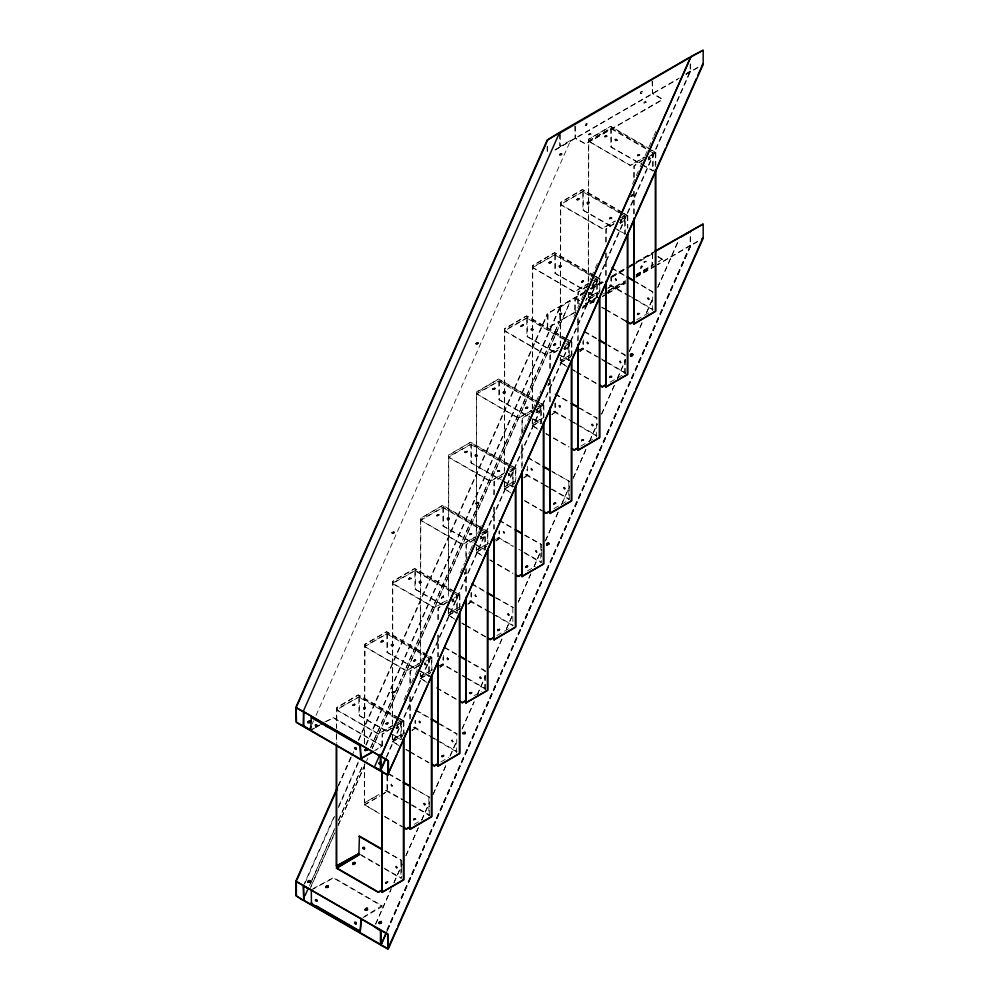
<?xml version="1.0" encoding="UTF-8"?>
<svg xmlns="http://www.w3.org/2000/svg" width="999" height="999" viewBox="0 0 999 999"><rect width="100%" height="100%" fill="white"/><g stroke="black" fill="none" stroke-linecap="round" stroke-linejoin="round"><path stroke-width="0.75" stroke-dasharray="5 3.75" d="M574.924 126.186L575.149 138.287L585.851 143.906L661.413 100.449L662.025 98.901L652.597 93.344L652.297 81.181M569.255 499.488L569.255 481.243L551.685 471.091M624.787 373.376L624.787 355.157L608.578 345.791M560.227 307.255L570.666 300.674L372.227 748.526M429.295 815.409L429.308 797.077L411.738 786.937M484.84 689.248L484.852 671.003L468.631 661.638M575.212 126.099L575.287 138.062L584.615 143.494L586.163 143.444L661.413 100.062L662.162 99.226L652.409 93.506L652.16 81.156M391.745 532.629L393.793 531.568L394.056 533.216L391.758 533.553L393.094 532.017L394.305 532.792M391.783 532.804L394.305 531.98M352.672 704.645C359.19 702.372 348.539 707.991 355.232 703.995M352.672 705.444L354.021 704.457L355.232 704.807M352.684 705.194L354.021 704.033M380.669 642.394C384.765 635.339 382.505 647.29 380.906 641.42M380.669 641.595L383.216 640.834M383.179 641.77C382.292 639.872 379.058 643.581 382.592 641.907M411.213 578.471C412.35 578.896 405.781 580.407 410.002 577.31C413.349 577.559 407.992 578.658 408.828 579.045M408.641 579.108L411.138 578.234L408.828 578.995M475.549 343.481C481.93 340.272 474.987 346.628 475.561 344.405M477.485 343.968L478.109 342.844M478.071 343.781L477.147 343.244L475.799 344.218M436.638 515.134C443.156 512.874 432.505 518.493 439.198 514.497M436.638 515.934L437.987 514.947L439.198 515.297M437.15 515.971L436.675 515.372L437.987 514.522M439.023 514.56L437.15 515.934M391.745 692.182C398.251 688.985 391.158 695.379 391.758 693.106M385.527 723.688C393.331 719.505 381.68 729.258 386.75 722.926M392.37 691.857L391.82 692.419L394.305 691.545M386.75 722.976L387.837 723.601L387.962 722.901M464.622 451.973C471.004 448.751 464.06 455.107 464.635 452.897M465.247 451.648L464.697 452.197L467.195 451.323M467.145 452.272C466.258 450.362 463.049 454.108 466.558 452.41M413.511 660.464L414.61 661.101M413.399 660.501C419.817 657.804 409.465 663.873 415.959 659.727M413.386 661.176L414.747 660.189L415.959 660.539M492.607 388.798C499.088 385.651 491.783 392.07 492.607 389.598M559.353 154.77C560.002 155.157 563.661 153.159 560.714 153.359C556.705 154.845 562.2 157.193 561.925 153.696M559.353 155.145L560.714 154.158L561.925 154.508M495.167 388.461L495.179 388.961M560.451 153.858L561.925 154.121L560.564 155.12M399.825 718.481L403.883 721.103L396.79 725.361M441.383 598.001C441.895 595.079 445.991 597.502 442.107 598.051C440.646 597.564 441.895 597.477 442.844 597.477C446.278 591.258 436.938 603.071 443.943 596.565M520.604 326.436C528.558 319.63 517.02 332.417 521.953 325.025M523.164 324.987L523.164 325.799M364.348 743.606L364.735 644.28L386.763 631.643L431.855 657.654L426.111 661.438M475.549 503.471C481.356 498.838 475.836 506.868 475.549 503.846M469.368 534.04C475.886 531.73 465.359 537.287 471.94 533.391M477.147 502.435L478.109 503.209M478.071 502.534L475.624 503.271L477.147 502.385M469.368 534.84C469.592 532.954 472.927 534.665 471.69 533.416M470.329 534.815L469.405 534.278L470.716 533.429M548.588 262.462C554.944 259.29 548.001 265.722 548.588 263.261M551.161 261.825L548.601 262.587L550.187 261.8M464.697 573.688L465.322 572.989L464.597 572.564M459.378 608.791L459.378 594.742L453.846 598.114M465.322 572.989L464.697 574.487M464.597 572.939L465.322 573.788M448.788 601.336L459.802 594.88L455.806 592.145M588.623 134.116C595.129 131.768 584.615 137.338 591.183 133.466M588.623 134.865L589.972 133.878L591.183 134.228M497.365 470.991C503.796 468.331 493.294 474.438 499.925 470.229M497.365 471.665L497.614 470.816M387.962 881.605C383.329 888.286 386.65 876.697 387.924 882.554M385.402 883.054L386.75 882.067L387.962 882.417M385.402 882.254L386.863 882.904M576.585 199.3C583.054 196.141 575.761 202.572 576.585 200.1M579.145 198.651L579.145 199.463M312.962 888.735L333.491 877.609L381.993 905.606L364.048 916.695M382.068 905.893L381.318 907.104L361.388 918.605M485.114 529.732L487.849 531.605L482.092 535.089M525.349 407.704C531.48 404.42 525.049 411.039 525.349 408.504M526.448 407.205C531.406 407.854 520.854 409.553 527.909 407.055M413.386 819.08C419.917 816.807 409.265 822.452 415.959 818.443M413.399 820.004L414.023 818.755M604.57 136.126C611.088 133.866 600.436 139.473 607.13 135.489M604.57 136.925L605.918 135.939L607.13 136.289M607.092 136.001C603.871 139.098 604.607 134.091 607.13 135.914M511.788 465.796L515.846 468.431L510.077 471.928M559.353 313.898C564.223 310.339 559.79 317.457 559.353 314.323M559.353 314.71L561.288 314.335L561.738 313.324M561.925 313.261L559.39 314.086L561.85 313.449M553.334 345.329C556.98 338.711 555.968 349.862 553.334 344.53M553.846 345.367C552.672 343.781 556.83 345.067 555.906 343.893M441.633 755.918C444.755 753.371 443.868 758.416 441.396 756.842C440.534 755.194 444.73 753.671 443.906 756.218M443.906 755.406L441.633 755.868M548.876 384.69L549.063 383.616L548.164 383.441M543.344 417.732L543.344 405.244L536.475 409.378M549.088 384.777L549.125 383.841M536.738 409.528L543.768 405.369L541.096 403.396M581.343 281.481C587.737 278.783 577.434 284.84 583.891 280.719M581.343 282.292L582.679 281.181L583.891 281.531M471.753 692.207C467.182 692.107 471.328 695.391 471.865 691.87C467.132 691.096 470.854 696.84 471.94 692.107M469.368 693.543L470.716 692.557L471.94 692.906M571.341 356.119L571.341 342.07L567.32 339.722M567.757 339.46L571.828 342.095L564.735 346.353M609.315 218.993C609.49 215.085 614.585 218.569 610.039 219.418C607.305 217.994 611.563 220.042 611.875 217.557M588.661 293.481C589.597 295.592 592.907 291.196 589.248 292.919M643.856 102.223C650.287 99.813 639.884 105.494 646.428 101.573M643.868 103.097L644.954 102.06L646.428 102.335M499.912 629.233C495.267 635.102 498.588 624.25 499.887 629.87M591.183 293.743C586.663 296.116 590.534 293.182 591.183 292.982M497.365 630.381L497.365 629.57M499.8 629.083L497.402 629.87L499.925 628.933M595.754 276.298L599.812 278.921L592.719 283.192M637.3 155.02C643.831 152.71 633.254 158.341 639.872 154.383M637.3 155.832L638.661 154.845L639.872 155.182M637.812 155.869L637.337 155.27L638.661 154.42M639.835 154.945L638.661 154.458M525.349 567.207C526.997 564.585 529.482 567.519 525.861 567.619C523.439 566.695 528.558 563.661 527.909 566.57M527.285 566.895C529.707 565.259 524.113 566.808 525.599 567.182M631.967 194.305L632.904 194.842L631.83 195.617M632.941 194.705L632.679 195.929L630.619 196.491M623.301 213.386L627.297 215.834L620.441 219.867M620.704 220.017L627.797 215.759L623.738 213.124M553.334 503.234C554.857 503.533 557.717 502.697 553.758 504.445C551.56 503.096 556.843 500.636 555.869 503.533M553.334 504.045L554.695 503.059L555.906 503.396M553.334 503.658C556.168 500.387 556.081 505.394 553.334 503.621M655.307 166.621L655.269 152.51L610.389 126.598L588.748 139.361L588.523 282.093M651.723 149.962L655.794 152.585L648.701 156.855M581.843 440.909L581.955 439.747M581.331 440.072C587.862 437.799 577.172 443.394 583.891 439.435M581.331 440.871L582.679 439.885L583.891 440.234M611.838 377.197C612.724 374.525 608.079 376.348 609.49 378.022C613.611 376.835 610.851 376.985 609.565 376.86M643.856 261.726C650.361 259.39 639.872 264.985 646.428 261.089M643.868 262.612L644.954 261.576L646.428 261.85M639.872 313.099C639.535 314.735 636.001 313.374 637.724 314.935C642.432 314.71 637.849 310.277 637.3 314.535M639.872 313.898L638.398 313.249M658.016 256.468L662.162 259.116L658.741 261.875M662.162 259.116L658.741 261.501M584.777 291.72L547.215 313.898L547.302 328.109L559.652 321.353L370.741 747.702M485.227 689.235L485.289 670.741L467.719 660.601M625.174 373.401L625.237 354.907L607.667 344.755M560.914 305.931L559.727 307.33L559.877 320.854L575.661 312.1M584.777 292.095L548.176 313.299L547.652 327.797M386.163 757.192L690.147 71.116L690.197 63.599M386.788 930.069L690.147 245.417L690.197 233.479M386.65 757.18L690.609 71.204L690.684 62.05M387.287 930.057L690.609 245.504L690.684 231.93M312.2 724.025L313.461 720.803M315.984 715.471L570.666 140.31L560.264 146.291L560.227 134.428M338.099 785.851L351.998 754.482M358.316 740.222L547.215 313.898M338.574 785.901L351.211 757.379M351.835 755.956L353.733 751.685M358.791 740.271L547.689 313.948M303.221 886.101L334.827 814.797M338.611 806.243L358.204 762.025M365.784 744.904L559.79 307.055M304.957 883.303L334.665 816.27M338.449 807.716L358.678 762.075M366.258 744.967L560.264 307.118M309.453 885.626L311.351 881.355M311.988 879.932L334.727 828.596M338.524 820.042L363.161 764.435M370.741 747.314L559.652 320.979L547.802 327.859M310.726 883.153L334.727 828.97M338.524 820.416L363.161 764.809M310.926 886.488L334.952 832.292M338.112 825.162L365.909 762.399M366.546 760.976L367.807 758.129M372.227 748.139L570.666 300.299M309.665 889.722L334.952 832.666M338.112 825.536L364.647 765.634M404.058 699.775L411.001 684.103M411.625 682.679L419.83 664.16M420.467 662.737L424.887 652.759M460.227 572.989L464.647 563.024M465.272 561.588L469.692 551.623M470.329 550.199L473.489 543.069M474.113 541.645L478.533 531.68M479.158 530.257L482.317 523.126M518.931 440.509L523.351 430.544M523.976 429.108L527.135 421.99M527.759 420.567L532.18 410.601M532.817 409.165L541.021 390.646M573.838 316.583L576.997 309.453M577.622 308.029L580.781 300.911M581.418 299.488L585.839 289.51M586.463 288.087L590.884 278.122M591.508 276.686L594.667 269.568M595.304 268.144L598.451 261.026M632.542 184.103L635.701 176.973M636.326 175.549L639.485 168.431M640.109 167.008L644.53 157.03L630.257 165.235L588.361 141.034L630.257 165.609L644.58 157.343M645.167 155.607L648.326 148.489M648.95 147.065L653.371 137.088M653.995 135.664L657.155 128.546M375.649 923.863L390.796 889.672M393.956 882.542L402.16 864.035M405.944 855.481L417.944 828.421M421.728 819.867L429.295 802.771M433.091 794.23L446.341 764.31M450.124 755.768L457.067 740.097M462.125 728.696L474.113 701.635M477.272 694.517L485.477 675.998M489.26 667.444L502.522 637.537M506.306 628.983L513.249 613.311M518.294 601.922L530.294 574.85M534.078 566.308L541.645 549.213M545.442 540.659L558.691 510.751M561.213 505.057L569.418 486.538M573.214 477.984L586.463 448.076M589.622 440.946L597.19 423.851M601.61 413.886L614.872 383.966M617.394 378.271L625.599 359.752M629.382 351.211L642.007 322.714M646.428 312.749L653.371 297.078M657.792 287.1L677.984 241.521M375.649 924.237L391.433 888.623M393.956 882.929L402.16 864.41M405.944 855.856L418.569 827.372M421.728 820.241L429.295 803.159M433.091 794.605L446.341 764.697M450.124 756.143L457.067 740.471M462.125 729.083L474.113 702.01M477.272 694.892L485.477 676.373M489.26 667.819L502.522 637.911M506.306 629.358L513.249 613.698M518.294 602.297L530.919 573.801M534.078 566.683L541.645 549.587M545.442 541.046L558.691 511.126M562.474 502.584L569.418 486.913M573.214 478.359L586.463 448.451M589.622 441.333L597.19 424.238M601.61 414.26L614.872 384.353M617.394 378.646L625.599 360.127M629.382 351.586L642.644 321.666M646.428 313.124L653.371 297.452M657.792 287.475L678.621 240.472M387.225 930.544L690.896 245.205L699.687 240.122M387.225 930.918L690.896 245.579L699.687 240.497M649.088 157.367L649.025 157.492A1.424 0.824 60 0 0 649.025 158.217L650.237 158.916A1.424 0.824 60 0 0 650.237 158.192L649.387 157.18M620.604 220.916L621.515 220.367L622.252 221.353A1.424 0.824 60 0 1 622.252 222.078L621.453 222.64L620.666 221.803M453.346 599.388L453.109 599.675A1.424 0.824 60 0 0 453.109 600.387L453.321 600.936A1.424 0.824 60 0 1 453.321 601.66L452.11 600.961A1.424 0.824 60 0 1 452.11 600.249L454.32 601.086A1.424 0.824 60 0 0 454.32 600.362L453.583 599.375L452.722 599.8A1.424 0.824 60 0 0 452.659 600.649L454.07 601.373M652.759 253.808L652.135 266.421L635.189 276.523M690.122 71.179L685.976 73.739M690.147 245.417L657.454 264.51M690.609 71.204L689.635 72.003M690.546 245.604L657.454 264.885M576.623 199.588L577.684 198.764M577.797 200.025C574.238 200.225 581.743 197.902 577.797 200.062M576.648 199.525L578.633 198.614M522.065 326.286C518.081 326.948 525.287 324.038 522.065 326.323M520.604 325.637L523.126 325.125L521.953 325.062M492.732 388.898L492.857 389.573M492.657 389.46L495.104 388.736L493.831 389.573M610.414 217.707C614.497 217.17 607.005 219.855 610.414 217.657M655.257 152.71L649.762 155.931M559.353 314.285L561.925 314.061M554.695 343.918C550.686 346.029 558.254 343.893 554.695 343.968M553.583 345.304L553.458 344.68M571.291 342.22L565.796 345.442M497.477 470.966L497.689 471.665M637.337 314.398C642.869 311.75 635.376 316.458 638.398 313.199M611.875 377.06L611.251 377.385M497.777 630.406L498.464 629.47L499.925 629.745M441.421 756.206L441.383 756.718M441.633 756.693L443.868 755.843L443.319 756.393M413.723 819.879L414.747 818.893L415.959 819.242M415.834 819.143L415.547 818.418L414.023 818.805M385.414 882.804L387.849 881.755L386.863 882.954M617.27 140.297L615.297 139.161A1.424 0.824 60 0 0 615.297 139.885L616.508 140.584A1.424 0.824 60 0 0 616.508 139.86L616.296 139.311A1.424 0.824 60 0 1 616.296 138.586L617.507 139.286A1.424 0.824 60 0 1 617.507 140.01L616.583 140.559L614.86 139.423A1.424 0.824 60 0 0 614.86 140.147L616.271 140.871M616.92 140.497L617.057 140.272A1.424 0.824 60 0 0 617.057 139.548L615.859 138.849A1.424 0.824 60 0 0 615.859 139.573L616.071 140.122A1.424 0.824 60 0 1 616.071 140.847L615.821 141.121M587.837 204.296L588.074 204.008A1.424 0.824 60 0 0 588.074 203.284L587.862 202.735A1.424 0.824 60 0 1 587.862 202.01L588.786 201.473L589.51 202.46A1.424 0.824 60 0 1 589.51 203.184L587.787 202.048L586.875 202.585A1.424 0.824 60 0 0 586.875 203.309L587.599 204.296L588.523 203.759A1.424 0.824 60 0 0 588.523 203.034L588.461 202.834M588.548 201.473L588.311 201.761A1.424 0.824 60 0 0 588.311 202.485L588.361 202.685M560.014 264.96L559.877 265.185A1.424 0.824 60 0 0 559.877 265.909L560.601 266.895L561.525 266.346A1.424 0.824 60 0 0 561.525 265.622L560.114 264.897L561.088 265.884A1.424 0.824 60 0 1 561.088 266.608L560.839 266.895M559.952 267.407L560.089 267.183A1.424 0.824 60 0 0 560.089 266.458L558.878 265.759A1.424 0.824 60 0 0 558.878 266.483L559.615 267.47L560.526 266.92A1.424 0.824 60 0 0 560.526 266.196L560.314 265.647A1.424 0.824 60 0 1 560.314 264.922L560.564 264.648M621.278 220.379L621.041 220.654A1.424 0.824 60 0 0 621.041 221.378L621.253 221.928A1.424 0.824 60 0 1 621.253 222.652L620.342 223.202L619.605 222.215M533.291 329.807L531.331 328.671A1.424 0.824 60 0 0 531.331 329.395L532.542 330.095A1.424 0.824 60 0 0 532.542 329.37L532.33 328.821A1.424 0.824 60 0 1 532.33 328.097L533.541 328.796A1.424 0.824 60 0 1 533.541 329.52L532.617 330.057L530.894 328.921A1.424 0.824 60 0 0 530.894 329.645L532.305 330.382M532.954 329.995L533.091 329.77A1.424 0.824 60 0 0 533.091 329.046L531.88 328.346A1.424 0.824 60 0 0 531.88 329.071L532.105 329.62A1.424 0.824 60 0 1 532.105 330.344L531.855 330.632M503.046 391.87L502.897 392.095A1.424 0.824 60 0 0 502.897 392.819L503.633 393.806L504.557 393.256A1.424 0.824 60 0 0 504.557 392.532L503.146 391.808L504.108 392.794A1.424 0.824 60 0 1 504.108 393.519L503.871 393.806M592.582 284.79L593.344 285.789L594.255 285.252A1.424 0.824 60 0 0 594.255 284.528L593.194 283.604M615.546 278.646L615.297 278.933A1.424 0.824 60 0 0 615.297 279.645L616.508 280.344A1.424 0.824 60 0 0 616.508 279.62L615.784 278.634L614.86 279.183A1.424 0.824 60 0 0 614.86 279.907L616.271 280.632M476.048 454.458L475.911 454.682A1.424 0.824 60 0 0 475.911 455.407L476.635 456.406L477.559 455.856A1.424 0.824 60 0 0 477.559 455.132L476.148 454.408L477.122 455.382A1.424 0.824 60 0 1 477.122 456.106L476.873 456.393M476.423 456.655L476.56 456.431A1.424 0.824 60 0 0 476.56 455.706L475.836 454.72L474.912 455.257A1.424 0.824 60 0 0 474.912 455.981L476.423 456.655L475.349 455.731A1.424 0.824 60 0 1 475.349 455.007L475.599 454.72M537.312 409.877L537.075 410.164A1.424 0.824 60 0 0 537.075 410.889L538.286 411.588A1.424 0.824 60 0 0 538.286 410.864L536.875 410.139M535.776 412.1L536.85 412.412A1.424 0.824 60 0 0 536.9 412.088M536.7 412.637L537.287 412.162A1.424 0.824 60 0 0 537.287 411.438L536.938 410.726M449.425 519.243L449.575 519.018A1.424 0.824 60 0 0 449.575 518.306L448.838 517.307L447.914 517.857A1.424 0.824 60 0 0 447.914 518.581L449.425 519.243L448.364 518.331A1.424 0.824 60 0 1 448.364 517.607L448.601 517.32M647.739 297.852L647.589 298.077A1.424 0.824 60 0 0 647.589 298.801L648.326 299.787L649.25 299.25A1.424 0.824 60 0 0 649.25 298.526L647.839 297.802L648.801 298.776A1.424 0.824 60 0 1 648.801 299.5L648.563 299.787M419.617 581.056L418.931 581.605A1.424 0.824 60 0 0 418.931 582.317L419.667 583.316L420.591 582.767A1.424 0.824 60 0 0 420.591 582.042L419.18 581.318M509.715 475.237L509.852 475.012A1.424 0.824 60 0 0 509.852 474.288L508.641 473.588A1.424 0.824 60 0 0 508.641 474.313L509.378 475.299L510.289 474.75A1.424 0.824 60 0 0 510.289 474.026L509.44 473.026M620.666 362.899L620.816 362.674A1.424 0.824 60 0 0 620.816 361.95L619.605 361.251A1.424 0.824 60 0 0 619.605 361.975L620.342 362.962L621.253 362.412A1.424 0.824 60 0 0 621.253 361.688L619.842 360.964M392.619 643.656L391.945 644.193A1.424 0.824 60 0 0 391.945 644.917L392.669 645.903L393.594 645.354A1.424 0.824 60 0 0 393.594 644.642L392.182 643.905M392.457 646.153L392.595 645.928A1.424 0.824 60 0 0 392.595 645.217L391.87 644.218L390.946 644.767A1.424 0.824 60 0 0 390.946 645.491L392.457 646.153L391.383 645.242A1.424 0.824 60 0 1 391.383 644.517L391.633 644.23M503.583 531.318L503.346 531.605A1.424 0.824 60 0 0 503.346 532.33L504.557 533.016A1.424 0.824 60 0 0 504.557 532.305L503.821 531.306L502.897 531.855A1.424 0.824 60 0 0 502.897 532.579L504.308 533.304M452.023 601.935L452.884 601.922A1.424 0.824 60 0 0 452.884 601.198L452.023 600.187M364.373 709.39L363.399 708.403A1.424 0.824 60 0 1 363.399 707.679L364.61 708.378A1.424 0.824 60 0 1 364.61 709.103L363.686 709.652L362.962 708.653A1.424 0.824 60 0 1 362.962 707.941L364.685 709.078L365.609 708.528A1.424 0.824 60 0 0 365.597 707.804L364.872 706.817L363.948 707.367A1.424 0.824 60 0 0 363.948 708.091L364.011 708.279M563.773 487.362L563.623 487.587A1.424 0.824 60 0 0 563.623 488.311L564.36 489.298L565.272 488.748A1.424 0.824 60 0 0 565.272 488.024L563.873 487.3L564.835 488.286A1.424 0.824 60 0 1 564.835 489.011L564.597 489.298M475.986 596.665L476.123 596.44A1.424 0.824 60 0 0 476.123 595.729L474.912 595.029A1.424 0.824 60 0 0 474.912 595.754L475.649 596.74L476.56 596.191A1.424 0.824 60 0 0 476.56 595.466L475.149 594.742M425.749 664.735L425.886 664.51A1.424 0.824 60 0 0 425.886 663.786L424.675 663.099A1.424 0.824 60 0 0 424.675 663.811L425.412 664.81L426.323 664.26A1.424 0.824 60 0 0 426.323 663.536L424.912 662.812M536.7 552.397L536.85 552.172A1.424 0.824 60 0 0 536.85 551.448L535.701 550.624A1.424 0.824 60 0 0 535.639 551.473L536.376 552.472L537.287 551.923A1.424 0.824 60 0 0 537.287 551.198L535.876 550.474M419.081 721.141L418.993 721.228A1.424 0.824 60 0 0 418.931 722.09L419.667 723.076L420.591 722.527A1.424 0.824 60 0 0 420.591 721.802L419.18 721.078L420.142 722.065A1.424 0.824 60 0 1 420.142 722.789L419.905 723.064M419.617 720.816L419.38 721.103A1.424 0.824 60 0 0 419.38 721.827L420.342 722.814M479.795 676.872L479.657 677.097A1.424 0.824 60 0 0 479.657 677.821L480.394 678.808L481.306 678.259A1.424 0.824 60 0 0 481.306 677.534L479.895 676.81L480.869 677.797A1.424 0.824 60 0 1 480.869 678.508L480.631 678.796M392.008 786.176L392.157 785.951A1.424 0.824 60 0 0 392.157 785.226L390.946 784.527A1.424 0.824 60 0 0 390.946 785.251L391.683 786.238L392.595 785.701A1.424 0.824 60 0 0 392.595 784.977L391.183 784.24M452.734 741.907L452.884 741.683A1.424 0.824 60 0 0 452.884 740.958L451.735 740.134A1.424 0.824 60 0 0 451.673 740.983L452.397 741.97L453.321 741.433A1.424 0.824 60 0 0 453.321 740.709L451.91 739.972M549.55 263.237L548.601 262.962L551.161 262.625M477.997 343.119L475.674 343.756L476.173 343.169M609.565 218.968L610.664 218.007L611.875 218.356M632.679 195.554L631.967 194.73M581.58 281.318L581.655 282.168M492.732 388.948L493.718 388.261M393.206 533.279L391.783 533.179L394.243 532.554M525.599 407.654L526.698 407.093M549 384.128L548.026 384.752M475.799 503.821L477.997 502.922L477.485 503.521M408.766 578.446L409.74 577.772M609.565 377.684L611.85 376.885M581.455 440.222L583.878 439.735L581.843 440.859M441.421 597.764L443.943 597.365M391.995 692.919L393.094 691.995L394.305 692.344M394.056 692.394L394.243 691.695M525.474 566.558L526.448 565.871M596.478 437.025L596.803 418.331L579.233 408.179M559.615 154.345L560.451 153.809M606.88 136.289L606.031 136.826M550.899 262.625L549.55 263.286M550.524 262.949L551.086 262.013M477.859 343.644L476.511 344.305M583.266 281.843L583.566 280.719M555.644 344.692L554.807 345.229M548.876 384.652L548.026 385.177M464.885 451.973L466.221 451.311M466.558 452.447L467.12 451.473M394.056 532.792L393.206 533.329M609.565 376.898L610.913 376.236M611.625 377.06L610.526 377.672M497.614 470.866L498.963 470.204M471.678 534.203L470.829 534.74M464.697 574.113L465.284 573.501L464.597 573.364M382.592 641.957L383.154 640.983M413.648 660.376L414.997 659.715M354.133 705.344L354.982 704.807M415.334 660.851L415.946 659.989L414.997 659.765M498.826 630.269L499.675 629.745M386.863 724.238L387.712 723.701M387.337 724.025L387.899 723.476L385.726 724.3M415.696 819.242L414.36 819.904M652.384 310.739L652.784 291.983L635.214 281.843M456.456 752.921L456.855 734.165L439.285 724.025M648.563 160.027L648.801 159.74A1.424 0.824 60 0 0 648.801 159.016L648.276 157.78L649.275 158.779A1.424 0.824 60 0 1 649.25 159.49L648.076 159.89M649.562 159.453L649.8 159.166A1.424 0.824 60 0 0 649.8 158.441L648.588 157.742A1.424 0.824 60 0 0 648.588 158.466L649.999 159.203M587.549 202.048L587.312 202.335A1.424 0.824 60 0 0 587.312 203.059L588.286 204.046M587.112 202.31L589.073 203.434A1.424 0.824 60 0 0 589.073 202.71L588.224 201.711M620.579 223.189L620.816 222.914A1.424 0.824 60 0 0 620.816 222.19L620.604 221.641M621.565 222.615L621.803 222.34A1.424 0.824 60 0 0 621.803 221.616L620.841 220.629M561.288 266.633L559.328 265.497A1.424 0.824 60 0 0 559.328 266.221L560.289 267.208M591.858 285.939L592.819 286.076A1.424 0.824 60 0 0 592.819 285.352L592.607 284.802M592.582 286.363L593.269 285.826A1.424 0.824 60 0 0 593.269 285.102L594.118 285.477M593.581 285.789L593.818 285.502A1.424 0.824 60 0 0 593.818 284.777L593.219 283.853M584.477 292.657L574.962 298.251L574.937 309.99L576.51 310.402M584.627 293.044L575.199 298.539L575.024 310.264M652.759 253.434L651.872 266.258L636.263 275.612M615.821 280.894L616.071 280.607A1.424 0.824 60 0 0 616.071 279.882L615.209 278.871M565.422 346.69L564.622 347.252A1.424 0.824 60 0 0 564.622 347.977L565.359 348.963L566.271 348.414A1.424 0.824 60 0 0 566.271 347.689L565.059 346.99A1.424 0.824 60 0 0 565.059 347.714L565.272 348.264A1.424 0.824 60 0 1 565.272 348.988L564.485 349.55L563.623 348.551M648.276 297.54L648.039 297.827A1.424 0.824 60 0 0 648.039 298.551L649 299.538M564.597 349.538L564.835 349.25A1.424 0.824 60 0 0 564.835 348.526L564.485 347.802M565.584 348.963L565.834 348.676A1.424 0.824 60 0 0 565.834 347.952L564.972 346.94M503.583 391.558L503.346 391.833A1.424 0.824 60 0 0 503.346 392.557L504.308 393.544M504.033 392.632L505.544 392.682A1.424 0.824 60 0 0 505.544 391.958L504.82 390.971L503.896 391.521A1.424 0.824 60 0 0 503.896 392.245L503.958 392.445M504.582 390.984L504.333 391.271A1.424 0.824 60 0 0 504.333 391.983L504.495 392.345M587.112 342.07L586.875 342.345A1.424 0.824 60 0 0 586.875 343.069L587.599 344.068L588.523 343.519A1.424 0.824 60 0 0 588.523 342.794L587.112 342.07L588.074 343.044A1.424 0.824 60 0 1 588.074 343.768L587.837 344.056M587.549 341.808L587.312 342.095A1.424 0.824 60 0 0 587.312 342.819L588.286 343.806M504.87 393.231L505.107 392.944A1.424 0.824 60 0 0 505.107 392.22L504.245 391.208M620.292 360.714L620.042 361.001A1.424 0.824 60 0 0 620.042 361.713L621.016 362.699M537.05 412.45L536.326 412.025M536.987 411.863L537.837 411.838A1.424 0.824 60 0 0 537.837 411.113L536.987 410.114M476.585 454.145L476.348 454.433A1.424 0.824 60 0 0 476.348 455.157L477.322 456.143M559.128 405.232L558.878 405.519A1.424 0.824 60 0 0 558.878 406.243L559.615 407.23L560.526 406.68A1.424 0.824 60 0 0 560.526 405.969L559.565 404.982M475.886 456.968L476.123 456.68A1.424 0.824 60 0 0 476.123 455.956L475.149 454.982M559.852 407.23L560.089 406.943A1.424 0.824 60 0 0 560.089 406.218L559.353 405.232A1.424 0.824 60 0 0 559.328 405.994L560.289 406.968M508.229 473.676L510.052 475.037M591.97 424.113L591.62 424.413A1.424 0.824 60 0 0 591.62 425.137L592.345 426.136L593.269 425.586A1.424 0.824 60 0 0 593.269 424.862L591.858 424.138L592.819 425.112A1.424 0.824 60 0 1 592.819 425.836L592.582 426.123M592.295 423.876L592.12 424.038A1.424 0.824 60 0 0 592.057 424.887L593.031 425.874M508.254 475.824L508.853 475.586A1.424 0.824 60 0 0 508.853 474.862L508.254 473.926M508.616 475.874L509.303 475.324A1.424 0.824 60 0 0 509.303 474.6L509.09 474.05A1.424 0.824 60 0 1 509.09 473.339M448.439 518.481L446.928 518.431A1.424 0.824 60 0 0 446.928 519.155L447.652 520.142L448.576 519.592A1.424 0.824 60 0 0 448.576 518.868L448.514 518.681M447.602 517.894L447.365 518.181A1.424 0.824 60 0 0 447.365 518.893L448.339 519.88M531.243 468.381L530.894 468.693A1.424 0.824 60 0 0 530.894 469.405L531.618 470.404L532.542 469.855A1.424 0.824 60 0 0 532.542 469.13L531.131 468.406L532.105 469.38A1.424 0.824 60 0 1 532.105 470.104L531.855 470.392M531.58 468.144L531.331 468.431A1.424 0.824 60 0 0 531.331 469.155L532.305 470.142M447.889 520.142L448.139 519.855A1.424 0.824 60 0 0 448.139 519.13L447.277 518.119M448.888 519.567L449.125 519.28A1.424 0.824 60 0 0 449.125 518.556L448.164 517.569M480.794 536.525L482.305 537.2A1.424 0.824 60 0 1 482.305 537.924L480.869 538.024A1.424 0.824 60 0 1 480.869 538.748L479.72 538.249M481.331 536.213L481.093 536.5A1.424 0.824 60 0 0 481.093 537.225L481.156 537.425M564.31 487.05L564.073 487.337A1.424 0.824 60 0 0 564.073 488.049L565.034 489.035M480.631 539.035L481.306 538.498A1.424 0.824 60 0 0 481.306 537.774L480.706 536.838M481.618 538.461L481.868 538.174A1.424 0.824 60 0 0 481.868 537.45L480.894 536.475M420.342 583.054L419.38 582.067A1.424 0.824 60 0 1 419.38 581.343L420.666 582.742L421.578 582.192A1.424 0.824 60 0 0 421.578 581.468L420.854 580.481L419.93 581.031A1.424 0.824 60 0 0 419.93 581.743L420.142 582.292A1.424 0.824 60 0 1 420.142 583.016L419.905 583.304M420.616 580.481L420.367 580.769A1.424 0.824 60 0 0 420.367 581.493L421.341 582.479M420.904 582.729L421.141 582.442A1.424 0.824 60 0 0 421.141 581.718L420.167 580.744M503.871 533.566L504.108 533.279A1.424 0.824 60 0 0 504.108 532.554L503.146 531.568M452.809 599.7L453.871 600.624A1.424 0.824 60 0 1 453.871 601.348L453.633 601.635M536.326 550.212L536.076 550.499A1.424 0.824 60 0 0 536.076 551.223L537.05 552.21M475.599 594.48L475.349 594.767A1.424 0.824 60 0 0 475.349 595.491L476.323 596.478M391.92 646.478L392.157 646.191A1.424 0.824 60 0 0 392.157 645.466L391.183 644.48M392.907 645.903L393.144 645.616A1.424 0.824 60 0 0 393.144 644.892L392.445 643.806A1.424 0.824 60 0 0 392.382 644.667L393.356 645.641M425.362 662.549L425.112 662.837A1.424 0.824 60 0 0 425.112 663.561L426.086 664.547M508.004 613.611L507.642 613.923A1.424 0.824 60 0 0 507.654 614.647L508.379 615.634L509.303 615.084A1.424 0.824 60 0 0 509.303 614.373L507.892 613.636L508.853 614.622A1.424 0.824 60 0 1 508.853 615.347L508.616 615.634M508.329 613.386L508.154 613.536A1.424 0.824 60 0 0 508.091 614.397L509.053 615.372M424.538 663.648L424.912 664.385A1.424 0.824 60 0 1 424.887 665.084L425.337 664.834A1.424 0.824 60 0 0 425.337 664.11L424.6 663.124M364.635 706.817L364.398 707.105A1.424 0.824 60 0 0 364.398 707.829L365.459 708.753M447.714 657.629L446.928 658.191A1.424 0.824 60 0 0 446.928 658.915L447.652 659.902L448.576 659.365A1.424 0.824 60 0 0 448.576 658.641L447.365 657.941A1.424 0.824 60 0 0 447.365 658.666L448.339 659.64M363.923 709.64L364.16 709.352A1.424 0.824 60 0 0 364.16 708.628L364.111 708.441M364.922 709.065L365.159 708.778A1.424 0.824 60 0 0 365.159 708.066L364.198 707.08M447.889 659.902L448.139 659.615A1.424 0.824 60 0 0 448.139 658.89L447.277 657.891M397.652 727.971L398.339 727.422A1.424 0.824 60 0 0 398.339 726.71L397.365 725.724L397.902 726.96A1.424 0.824 60 0 1 397.902 727.684L396.553 726.822M480.344 676.548L480.107 676.835A1.424 0.824 60 0 0 480.107 677.559L481.068 678.546M395.829 727.946L396.903 728.259A1.424 0.824 60 0 0 396.903 727.534L396.665 726.972M396.665 728.546L397.34 727.996A1.424 0.824 60 0 0 397.34 727.284L398.102 727.709M452.347 739.722L452.11 740.009A1.424 0.824 60 0 0 452.11 740.734L453.084 741.708M391.633 783.99L391.383 784.277A1.424 0.824 60 0 0 391.383 785.002L392.357 785.976M423.926 803.146L423.676 803.433A1.424 0.824 60 0 0 423.676 804.158L424.413 805.144L425.337 804.595A1.424 0.824 60 0 0 425.337 803.87L424.363 802.884M424.65 805.132L424.887 804.844A1.424 0.824 60 0 0 424.887 804.133L424.163 803.134A1.424 0.824 60 0 0 424.125 803.895L425.087 804.882M396.041 866.295L395.691 866.595A1.424 0.824 60 0 0 395.691 867.319L396.428 868.306L397.34 867.769A1.424 0.824 60 0 0 397.34 867.045L395.929 866.308L396.903 867.294A1.424 0.824 60 0 1 396.903 868.019L396.665 868.306M396.378 866.058L396.128 866.345A1.424 0.824 60 0 0 396.128 867.07L397.103 868.044M555.082 149.738L679.258 78.047M685.976 74.126L699.512 66.359M555.082 150.112L677.909 79.196M686.013 74.525L699.512 66.733M588.361 141.034L611.076 128.134L650.374 150.812M588.361 141.421L610.764 128.584L647.302 149.675M610.851 128.646L610.876 146.94L641.058 163.848M643.119 159.765L633.928 165.784L633.828 180.307M643.381 159.915L634.19 165.934L634.09 180.469M619.318 212.837L582.829 191.771L582.892 210.102L613.074 227.01M641.97 164.885L653.221 170.866L653.221 152.685L652.384 152.46M588.598 283.679L574.288 291.945L532.38 267.37L555.094 254.47L594.405 277.148M532.38 267.757L554.782 254.92L591.333 276.011M622.389 213.986L583.091 191.296L560.377 204.208L602.272 228.396L615.284 220.879M621.79 217.133L625.212 215.722L625.237 234.041L613.973 228.047M582.867 191.808L560.377 204.583L602.272 228.771L615.284 221.266M621.79 217.507L624.762 215.996L624.787 234.29M613.798 223.701L605.931 228.946L605.831 241.92M614.06 223.851L606.193 229.096L606.093 242.07M554.87 254.982L554.907 273.276L585.077 290.185M532.38 267.37L574.288 291.571L588.598 283.304M593.806 280.294L597.227 278.896L597.24 297.202L586.438 290.971M593.806 280.669L596.778 279.171L596.803 297.465L587.337 291.995M587.137 286.101L577.946 292.12L577.847 306.656M593.793 282.267L599.325 278.946L599.325 292.957M587.4 286.251L578.209 292.27L578.109 306.805M590.184 288.611L605.032 280.032M611.775 276.136L627.971 266.783M629.32 266.009L634.715 262.887M636.076 262.113L653.621 251.985M590.184 288.986L605.032 280.407M611.775 276.511L627.971 267.17M629.32 266.383L634.715 263.274M636.076 262.487L653.621 252.36M591.146 288.798L604.482 281.106M612.474 276.486L628.483 267.245M629.82 266.483L652.484 253.396M591.296 289.198L604.62 281.506M611.288 277.66L625.961 269.181M627.297 268.419L631.293 266.109M632.629 265.334L652.622 253.783M588.261 292.857L588.261 297.54L598.888 291.408M588.261 297.54L599.15 291.558M593.768 302.822L588.361 299.325L598.776 293.306M607.879 288.049L610.876 286.051L610.876 276.885M588.361 299.7L598.776 293.694M607.879 288.424L611.301 285.876L611.326 276.636M563.336 339.173L526.798 318.082L526.91 336.438L557.092 353.359M597.39 296.915L586.725 303.072L584.615 303.384M608.066 290.759L625.399 280.744M636.076 274.588L653.408 264.573M597.39 297.29L586.725 303.446L584.615 303.758M602.734 294.218L606.73 291.908M608.066 291.134L625.399 281.119M636.076 274.962L653.408 264.947M582.917 306.406L596.253 298.701M605.594 293.319L625.599 281.768M583.179 306.556L595.179 299.625M605.856 293.469L625.861 281.918M575.661 311.725L560.227 320.517M582.367 307.854L595.779 300.112M602.484 296.241L606.505 293.918M607.842 293.157L625.274 283.092M636.001 276.898L656.106 265.284M582.367 308.241L595.779 300.499M602.484 296.628L606.505 294.305M607.842 293.531L625.274 283.466M636.001 277.272L656.106 265.659M531.318 410.764L518.306 418.281L476.398 393.706L499.125 380.806L538.424 403.484M652.784 291.983L635.651 281.593M476.398 394.093L498.813 381.256L535.352 402.347M558.004 354.383L569.255 360.377L569.193 341.958L527.11 317.632L504.395 330.544L546.291 354.732L559.303 347.215M526.885 318.144L504.395 330.919L546.291 355.107L559.303 347.602M565.809 343.843L568.781 342.332L568.818 360.627M557.829 350.037L549.962 355.282L549.862 368.256M558.091 350.187L550.224 355.432L550.124 368.406M560.264 357.592L560.264 360.701L572.227 353.808M578.871 349.975L582.804 348.214L599.999 358.129M560.264 360.701L572.489 353.958M579.133 350.125L582.392 348.476L596.927 356.868M567.132 366.77L560.377 362.487L570.779 356.481M579.895 351.223L582.867 349.3L582.892 341.571M560.377 362.874L570.779 356.855M579.895 351.598L583.316 349.038L583.329 339.797M636.763 319.755L651.086 311.488M498.888 381.318L498.926 399.612L529.108 416.521M476.398 393.706L518.306 417.907L531.318 410.389M537.824 406.63L541.246 405.232L541.271 423.539L530.457 417.307M537.824 407.005L540.796 405.507L540.821 423.801L530.007 417.557M535.152 410.139L522.09 418.181L521.865 434.553M530.094 413.361L522.227 418.606L522.127 431.58M532.28 419.193L532.28 423.876L542.907 417.744M532.28 423.876L543.169 417.894M537.787 429.158L532.38 425.661L541.495 420.404M551.898 414.385L554.895 412.387L554.907 403.221M532.38 426.036L541.495 420.779M551.898 414.772L555.332 412.212L555.344 402.972M610.077 382.167L624.4 373.913M503.334 473.938L490.309 481.443L448.414 457.255L470.866 444.443L470.941 462.774L501.111 479.695M475.337 537.1L462.325 544.617L420.429 520.054L443.144 507.142L482.442 529.82M420.429 520.429L442.832 507.592L479.37 528.683M509.078 465.871L471.128 443.981L448.414 456.88L490.309 481.068L504.632 472.802M509.84 470.179L512.812 468.668L512.837 486.963L513.274 468.469L510.439 466.658M501.848 476.373L493.981 481.618L493.881 496.153M509.815 471.778L515.359 468.456L515.359 482.455M502.11 476.535L494.243 481.768L494.143 496.303M504.295 483.928L504.295 487.037L516.246 480.144M504.295 487.037L515.184 481.056M511.151 493.106L504.395 488.823L514.797 482.817M523.913 477.559L526.885 475.636L526.91 469.418M504.395 489.21L514.797 483.191M523.913 477.934L527.335 475.374L527.36 466.133M580.794 446.091L595.104 437.824M442.919 507.654L442.944 525.949L473.126 542.857M552.597 472.127L569.255 481.243M420.429 520.054L462.325 544.243L475.337 536.725M481.843 532.966L485.277 531.568L485.289 549.887M481.843 533.354L484.815 531.843L484.852 550.137L474.038 543.893M475.187 538.786L466.108 544.517L465.884 557.767M481.83 534.94L487.375 531.618L487.375 544.068M474.125 539.697L466.246 544.942L466.146 557.917M476.298 547.09L476.298 550.212L488.261 543.306M476.298 550.212L488.523 543.456M495.167 539.622L498.426 537.986L512.962 546.366M481.805 555.494L476.398 551.997L486.813 545.978M495.929 540.721L498.888 538.798L498.926 531.081M476.398 552.372L486.813 546.366M495.929 541.108L499.3 538.711L499.363 530.819M554.095 508.516L568.419 500.249M451.386 591.858L414.885 570.779L414.96 589.11L445.129 606.031M419.355 663.436L406.343 670.953L364.448 646.39L387.162 633.478L426.461 656.156M524.6 535.302L541.271 544.405L541.271 562.587M364.448 646.765L386.85 633.928L423.389 655.019M450.399 590.646L415.147 570.317L392.432 583.216L434.34 607.404L447.352 599.899M414.922 570.816L392.432 583.591L434.34 607.792L447.352 600.274M447.202 601.947L437.999 607.954L437.899 622.489M447.465 602.097L438.261 608.104L438.161 622.639M448.314 608.703L448.314 613.386L460.264 606.48M448.314 613.386L459.203 607.392M455.169 619.442L448.414 615.159L460.127 608.403M467.932 603.896L470.929 601.898L470.941 592.732M448.414 615.546L460.127 608.778M467.932 604.27L471.366 601.71L471.378 592.469M527.41 570.928L535.227 566.421M386.9 633.953L386.963 652.285L417.145 669.193M495.267 597.689L513.274 607.579L495.704 597.427M364.448 646.39L406.343 670.579L419.355 663.061M419.205 665.122L410.015 671.128L409.915 685.664M425.849 661.276L431.393 657.966L431.393 670.404M418.144 666.033L410.277 671.278L410.177 685.814M311.626 729.52L314.285 727.984M315.622 727.222L319.605 724.924M324.912 721.852L333.591 717.657L382.03 745.691L374.675 750.574M311.626 729.894L314.285 728.371M315.622 727.597L319.605 725.299M326.248 721.465L333.591 718.044L382.03 746.066L375.999 750.187M420.317 673.426L420.317 676.548L432.28 669.642M438.923 665.809L442.869 664.048L457.417 672.452M420.317 676.548L432.542 669.792M439.185 665.958L442.445 664.323L456.98 672.714M427.185 682.617L420.429 678.333L430.831 672.327M439.947 667.057L442.919 665.134L442.944 657.417M420.429 678.708L430.831 672.702M439.947 667.444L443.369 664.884L443.394 654.133M496.828 635.601L508.528 628.833M395.404 718.194L358.803 697.09L358.978 715.446L387.799 731.58M418.057 670.229L429.308 676.223L429.308 658.041L428.471 657.804M398.476 719.33L359.178 696.653L336.463 709.552L378.359 733.741L392.669 725.474M397.877 722.477L401.311 721.078L401.323 739.385L393.206 734.702M358.803 697.09L336.463 709.927L378.359 734.128L392.669 725.861M393.981 725.112L400.849 721.353L400.874 739.647L390.072 733.403M391.221 728.283L382.018 734.29L381.918 748.825M396.541 725.212L403.409 721.128L403.409 733.578M391.483 728.433L382.405 734.178L382.18 747.414M392.332 735.039L392.332 739.722L404.295 732.816M392.332 739.722L404.558 732.966M399.188 745.778L392.432 741.495L402.847 735.489M411.963 730.232L414.922 728.308L414.96 720.579M392.432 741.882L402.847 735.863M411.963 730.606L415.334 728.209L415.397 720.329M474.038 695.766L481.843 691.258M364.348 763.885L364.348 802.884L378.958 794.442M364.348 802.884L379.22 794.605M379.32 813.636L364.448 804.67L380.07 795.654M381.368 794.904L386.963 791.395L386.963 773.139M364.448 805.044L380.07 796.028M381.368 795.279L387.4 791.22L387.412 774.4M440.846 761.937L448.651 757.429M412.649 787.974L429.308 797.077M414.16 824.35L421.965 819.842M311.626 889.884L333.391 877.971L382.068 906.268M384.665 851.136L401.323 860.251L401.323 878.433M560.914 146.316L559.727 146.291L559.727 135.976M652.384 152.835L652.784 171.129M576.248 310.252L575.511 310.489M568.419 341.958L569.118 341.883M512.437 468.294L513.136 468.219M456.456 594.63L457.305 594.867L457.305 613.049L446.491 606.805M456.456 595.017L456.855 613.311L446.041 607.067M428.471 658.179L428.871 676.473M638.773 155.719L639.797 154.533M632.305 195.779L631.331 196.166M581.955 281.094L582.929 280.707M583.266 281.793L582.292 282.18M476.173 343.206L477.147 342.819M609.515 285.264L610.851 285.065L627.996 294.967M609.777 285.414L631.505 297.502M548.026 385.564L549.1 384.041M553.533 411.6L554.87 411.401L572.015 421.303M553.796 411.75L568.931 420.03M499.3 471.303L498.576 471.64M525.549 474.775L526.885 474.575L544.03 484.465M525.811 474.925L542.27 483.966M476.76 503.821L477.485 503.484M497.552 537.937L498.888 537.737L513.399 546.116M527.285 566.845L526.56 567.182M381.281 641.196L382.255 640.809M469.567 601.111L470.904 600.911L488.049 610.814M469.83 601.261L491.558 613.349M415.334 660.814L414.61 661.151M499.3 630.007L498.326 630.394M354.608 705.082L353.184 705.431M392.37 691.907L393.094 691.57M392.707 693.006L393.681 692.619M413.586 727.447L414.922 727.247L432.067 737.15M413.848 727.597L428.996 735.876M443.319 756.343L442.594 756.68M385.602 790.609L386.938 790.421L404.083 800.311M385.864 790.758L402.322 799.812M638.773 155.682L637.812 155.819M577.684 198.801L578.633 198.664M554.807 345.179L553.658 345.292M493.718 388.311L494.667 388.174M610.776 377.56L609.39 377.51M437.737 514.647L439.16 514.735M477.01 503.696L475.799 503.771M409.74 577.822L411.213 578.084M526.448 565.921L527.897 566.021M392.844 691.695L393.981 691.595M393.206 692.831L392.257 692.981M560.564 155.07L559.353 154.72M493.831 389.523L492.857 389.535M497.689 471.628L499.912 470.529M470.716 533.466L471.69 533.466M526.56 567.132L525.674 567.17M354.021 704.083L354.982 704.07M442.594 756.643L441.633 756.643M649 159.765L648.101 158.991M622.015 222.365L620.654 221.004M620.903 222.964L620.192 222.34M593.031 286.114L592.057 285.127A1.424 0.824 60 0 1 592.007 284.74M575.149 298.039L580.669 301.111M575.287 298.439L580.669 301.486M566.033 348.701L564.423 347.265M565.034 349.275L564.123 348.489M505.307 392.969L504.395 392.182M508.941 475.636L508.229 475.024M481.955 538.224L481.243 537.612M481.068 538.786L480.244 538.186M397.103 728.283L396.128 727.309A1.424 0.824 60 0 1 396.091 726.735M585.364 125.487L585.551 125.462A2.06 1.186 -60 0 0 586.401 124.975L586.663 123.376A2.073 1.199 -60 0 0 586.013 123.689L585.314 125.549L585.551 123.714A2.073 1.199 -60 0 1 586.188 123.289L587.312 123.689L586.663 125.125A2.06 1.186 -60 0 1 585.814 125.612L585.189 125.462M640.596 268.219L640.996 268.132A2.073 1.199 -60 0 0 641.633 267.707L642.132 266.021L641.695 268.032A2.073 1.199 -60 0 1 641.046 268.344L640.371 267.869L641.046 266.608A2.06 1.186 -60 0 1 641.895 266.121M585.626 300.262L585.814 300.237A2.073 1.199 -60 0 0 586.45 299.925L587.25 298.177M631.967 195.105L632.941 195.504M630.694 196.104L631.331 196.116M550.187 261.85L551.036 261.975M582.292 282.143L581.393 281.968M477.147 342.869L478.109 343.144M610.913 376.286L611.763 376.411M548.164 384.253L549.125 384.64M466.221 451.361L467.182 451.623M382.255 640.859L383.191 641.083M548.613 383.803L549.125 384.265M642.132 91.396L641.895 91.483A2.073 1.199 -60 0 0 641.258 91.796L640.371 93.144L641.046 93.719A2.06 1.186 -60 0 0 641.895 93.232L642.132 91.396L641.633 93.082A2.06 1.186 -60 0 1 640.796 93.569M640.434 93.569L640.784 91.821A2.073 1.199 -60 0 1 641.433 91.396L642.394 91.546M641.833 265.946L641.633 265.959A2.06 1.186 -60 0 0 640.796 266.458L640.696 268.356M586.85 297.989L586.401 299.6A2.073 1.199 -60 0 1 585.751 300.025M494.667 388.124L492.682 389.036M650.411 149.201L610.664 126.299L588.486 139.211L588.261 281.943M648.663 150.449L652.709 152.797M642.407 164.623L653.221 170.866M610.876 146.94L640.621 164.098M622.414 212.362L582.604 189.46L560.489 202.372L560.264 346.665M621.977 212.625L582.305 189.748L560.751 202.522L560.526 345.254M620.666 213.624L624.725 215.959M614.422 227.797L625.237 234.041M582.892 210.102L612.624 227.273M658.016 256.843L662.162 259.49M611.326 267.545L626.186 276.124M612.237 268.581L625.749 276.386M594.43 275.537L554.695 252.635L532.504 265.547L532.28 408.279M629.308 295.729L634.59 298.776M635.901 299.538L653.046 309.428M593.993 275.786L554.345 252.922L532.767 265.697L532.542 408.429M595.304 276.548L599.288 278.846M632.829 298.264L652.609 309.69M592.682 276.785L596.74 279.133M554.907 273.276L585.988 291.221M588.361 299.325L593.768 302.447M601.873 307.13L604.582 308.691M605.931 309.465L626.211 321.166M601.873 307.505L604.582 309.066M605.931 309.84L626.211 321.553M584.69 331.493L596.853 338.511M584.24 331.743L596.403 338.773M566.445 338.698L526.698 315.796L504.507 328.708L504.295 473.002M601.323 358.891L606.593 361.938M607.916 362.699L625.062 372.602M565.996 338.961L526.386 316.096L504.77 328.858L504.557 470.029M602.197 359.915L604.832 361.438M606.156 362.2L625.936 373.614M564.697 339.96L568.743 342.295M558.441 354.133L569.255 360.377M526.91 336.438L556.655 353.609M560.377 362.487L567.132 366.396M572.539 369.518L575.237 371.079M576.585 371.853L596.865 383.554M572.539 369.892L575.237 371.453M576.585 372.227L596.865 383.941M555.344 393.881L568.856 401.685M579.67 407.929L597.24 418.069M554.907 394.13L569.767 402.722M539.772 402.634L498.638 378.958L476.523 391.883L476.298 536.176M573.339 422.065L578.608 425.112M579.932 425.874L597.065 435.764M535.377 400.599L498.251 379.258L476.66 392.295L476.56 536.326M540.646 403.646L543.281 405.169M570.254 420.791L575.524 423.838M576.848 424.6L596.628 436.026M536.7 403.121L540.759 405.469M498.926 399.612L528.658 416.783M532.38 425.661L537.787 428.783M545.904 433.466L568.881 446.728M545.904 433.841L568.881 447.102M527.36 457.043L542.22 465.634M528.271 458.079L541.783 465.884M510.464 465.047L470.654 442.132L448.539 455.044L448.314 596.216M545.342 485.227L550.624 488.274M551.935 489.035L569.08 498.938M515.322 468.356L470.379 442.432L448.801 455.194L448.576 596.366M543.581 484.727L568.643 499.188M470.866 444.443L512.774 468.631M502.46 480.469L513.274 486.713M470.941 462.774L500.674 479.945M502.022 480.731L512.837 486.963M504.395 488.823L511.151 492.732M524.662 500.536L542.232 510.676M524.662 500.911L542.232 511.051M499.363 520.217L512.887 528.021M525.049 535.039L541.271 544.405M498.926 520.467L513.798 529.058M479.832 526.685L442.732 505.307L420.429 518.481L420.317 662.512M518.668 549.163L522.627 551.448M523.951 552.21L541.096 562.1M482.03 528.459L442.382 505.594L420.804 518.369L420.579 661.101M483.354 529.22L487.325 531.518M524.825 553.221L540.646 562.362M480.719 529.47L484.777 531.805M474.475 543.643L483.941 549.1M442.944 525.949L472.677 543.119M476.398 551.997L483.166 555.894M489.922 559.802L512.899 573.064M489.922 560.177L512.899 573.438M471.378 583.379L486.251 591.97M472.29 584.415L485.801 592.22M454.483 591.383L414.747 568.481L392.557 581.381L392.332 724.113M489.36 611.563L494.642 614.61M495.954 615.372L513.099 625.274M454.046 591.633L414.46 568.781L392.819 581.53L392.595 724.263M455.357 592.395L459.315 594.68M492.882 614.11L512.662 625.524M452.734 592.632L456.793 594.979M414.96 589.11L444.692 606.281M448.414 615.159L455.169 619.068M461.925 622.964L464.635 624.525M465.984 625.312L486.263 637.012M461.925 623.351L464.635 624.912M465.984 625.686L486.263 637.387M444.742 647.327L456.905 654.357M444.293 647.589L456.468 654.607M462.699 675.499L466.645 677.784M467.969 678.546L485.114 688.436M427.372 655.569L386.376 631.93L364.997 644.43L364.61 743.756M428.696 656.318L431.356 657.866M462.25 675.749L464.885 677.272M466.208 678.034L485.989 689.46M424.75 655.806L428.796 658.141M418.494 669.979L429.308 676.223M386.963 652.285L416.708 669.455M420.429 678.333L427.185 682.23M436.65 687.699L456.918 699.4M436.65 688.074L456.918 699.775M416.745 710.501L428.921 717.519M439.722 723.763L457.305 733.915M414.96 709.977L429.82 718.556M398.514 717.719L358.354 694.817L336.738 707.454L336.351 728.758M433.391 737.911L438.661 740.946M439.985 741.708L457.117 751.61M398.064 717.969L358.129 695.117L337 707.604L336.613 727.347M399.388 718.731L403.359 721.028M430.307 736.638L435.589 739.685M436.9 740.446L456.68 751.86M396.753 718.968L400.811 721.315M358.978 715.446L388.711 732.617M392.432 741.495L399.188 745.404M405.956 749.3L408.653 750.861M410.002 751.648L428.933 762.574M405.956 749.687L408.653 751.248M410.002 752.022L428.933 762.949M388.761 773.676L402.272 781.468M388.324 773.925L401.835 781.73M405.394 801.073L410.676 804.12M411.988 804.882L429.133 814.772M403.633 800.574L430.007 815.796M364.448 804.67L379.32 813.248M384.727 816.37L402.297 826.523M384.727 816.757L402.297 826.897M385.102 850.886L401.323 860.251M360.264 854.345L382.679 867.282M384.003 868.044L401.148 877.946M361.139 855.356L379.608 866.021M384.877 869.068L400.699 878.196M527.909 407.867L525.424 408.354M497.477 471.565L499.925 471.029M471.903 692.344L469.368 692.744M385.477 723.776L387.937 723.101M387.849 881.705L385.477 882.479M611.176 128.184L611.326 146.678M583.191 191.346L583.329 209.852M555.207 254.52L555.344 273.014M527.21 317.682L527.36 336.188M499.225 380.856L499.363 399.35M471.241 444.018L471.378 462.525M443.244 507.192L443.394 525.686M415.259 570.354L415.397 588.861M387.262 633.528L387.412 652.022M359.278 696.703L359.415 715.197M609.353 377.085L609.315 377.709M627.31 215.734L627.322 228.234M599.837 278.733L599.837 291.271M515.871 468.231L515.871 479.22M431.893 657.742L431.905 670.279M655.819 152.485L655.819 164.935M634.09 191.383L634.09 216.346M633.828 191.234L633.828 216.196M627.834 215.659L627.834 228.097M606.093 252.997L606.093 277.959M605.831 252.847L605.831 277.809M588.523 293.007L588.523 297.69M578.109 317.719L578.109 341.121M577.847 319.131L577.847 340.971M571.853 341.995L571.853 355.994M568.818 481.493L568.818 499.675M560.526 357.742L560.526 360.864M550.124 379.333L550.124 404.295M549.862 379.183L549.862 404.145M547.652 146.304L547.652 153.896M547.152 146.378L547.152 153.971M543.868 405.157L543.868 417.607M540.821 544.667L540.821 561.326M532.542 419.343L532.542 424.026M522.127 444.056L522.127 465.896M521.865 445.467L521.865 468.868M512.837 607.829L512.837 626.011M504.557 480.956L504.557 487.2M494.143 507.23L494.143 529.07M493.881 507.08L493.881 528.921M487.887 531.493L487.887 543.943M476.56 547.24L476.56 550.362M466.146 568.831L466.146 592.232M465.884 568.681L465.884 592.082M459.89 594.667L459.89 607.117M448.576 608.853L448.576 613.536M438.161 635.127L438.161 656.967M437.899 634.977L437.899 656.818M428.871 797.339L428.871 815.521M420.579 673.576L420.579 676.698M410.177 696.728L410.177 718.568M409.915 696.578L409.915 719.979M403.921 721.003L403.921 735.002M400.874 860.501L400.874 877.172M392.595 735.189L392.595 739.872M364.61 764.035L364.61 803.034M336.613 733.591L336.613 742.956M336.351 735.002L336.351 742.806"/><path stroke-width="1.5" d="M309.665 729.732L303.846 725.898L303.733 711.837M547.152 140.297L559.652 132.355L303.147 711.65L296.228 707.617L296.441 722.14L387.612 774.787L396.778 754.782M387.949 774.687L387.924 760.813L380.919 756.555L690.896 56.968L702.772 50.45M396.778 928.658L387.924 948.625L387.612 934.302L296.328 881.455L296.391 895.891L303.147 900.274L295.816 895.666L295.766 881.38L337.475 787.274M560.227 132.954L689.772 57.617M547.215 140.022L295.741 707.604L296.266 722.402L387.612 775.162L703.184 64.361L703.184 50.125L690.896 56.581L380.919 756.181L380.994 769.842L380.169 770.441M388.424 774.749L388.424 760.689L380.919 756.181M386.601 931.967L380.919 945.166L387.837 949.05L388.124 934.14L295.816 881.293M387.924 948.625L380.919 944.792M311.251 717.819L312.025 717.357L360.352 745.279L361.064 758.291L373.351 751.348M388.424 948.625L703.184 238.237L703.184 224.001L654.969 251.199M310.252 721.927C303.022 724.437 316.034 718.468 307.954 721.89M310.489 721.802L309.041 721.278M310.252 881.917L308.004 882.354L308.566 880.631L310.502 880.681L308.004 881.555L309.29 880.718M310.464 881.63L310.327 880.743L309.041 880.831M327.734 886.962L326.036 887.312L326.423 886.213M325.799 886.962L328.321 885.713L325.824 886.712M367.632 749.687L366.171 749.537L365.197 750.736M327.734 887.012L328.034 885.888M367.382 749.812C367.757 746.29 362.6 752.322 367.607 749.15M381.006 762.087L378.983 763.748M352.709 863.211C356.081 865.022 354.533 859.627 352.847 864.098M355.194 863.648C354.707 861.638 350.836 865.396 354.133 864.422M354.982 863.561L355.057 862.774M367.52 909.652C367.782 904.707 362.487 912.412 367.132 908.541M381.481 922.626C380.095 920.466 377.372 925.436 381.268 922.914M378.958 922.452L381.343 921.365L380.894 922.377L378.958 922.452L380.169 923.051M381.006 921.652L381.481 922.252L380.169 923.101M381.918 770.666L381.918 892.357L403.409 879.832L403.409 738.249M403.921 738.111L403.921 879.707L381.918 892.357M431.905 676.51L431.905 816.545L410.177 829.345L409.915 726.223M465.322 732.966C458.279 734.74 468.144 729.62 464.223 733.84M459.89 613.336L459.89 753.371L438.161 766.171L437.899 661.5M465.884 598.326L465.884 702.859L487.375 690.334L487.375 550.299M487.887 550.162L487.887 690.209L465.884 702.859M515.871 485.439L515.871 627.035L494.143 639.835L493.881 536.713M546.578 544.967L547.19 543.718M543.344 422.402L543.344 563.998L521.865 576.523L521.865 473.551M543.868 423.826L543.868 563.873L521.865 576.523M571.291 500.724L571.341 360.789M571.853 360.664L571.853 500.699L550.124 513.498L549.862 410.377M599.837 297.49L599.837 437.537L578.109 450.337L577.847 345.654M630.494 354.995C630.344 359.141 635.839 351.91 630.619 355.681M605.831 282.48L605.831 387.013L627.322 374.488L627.322 234.453M627.834 234.328L627.834 374.363L605.831 387.013M633.828 220.879L634.09 324.001L655.819 311.188L655.819 169.605M385.527 758.616L380.432 770.079L380.257 756.181L303.783 711.875M703.184 238.237L702.21 239.048M296.878 706.131L547.689 140.072M309.665 729.357L310.926 726.51M296.878 880.007L337.312 788.748M305.032 895.616L307.567 889.909M380.07 754.282L374.388 767.107L380.432 770.079M380.969 770.017L386.026 758.616M398.039 751.922L427.747 684.877M429.008 682.017L458.728 614.972M459.99 612.112L634.452 218.356M635.726 215.509L665.434 148.451M666.695 145.604L696.403 78.546M697.664 75.699L702.722 64.286M380.919 945.166L385.964 933.778M398.039 925.798L427.747 858.753M429.008 855.893L458.728 788.848M459.99 785.988L603.483 462.15M604.745 459.29L634.452 392.232M635.726 389.385L677.447 295.229M678.708 292.37L702.722 238.162L702.21 238.674M315.921 724.75L315.871 724.887A1.424 0.824 60 0 0 315.871 725.611L317.07 726.31A1.424 0.824 60 0 0 317.07 725.586L316.596 724.737M703.184 64.361L702.21 65.172M295.766 707.504L303.147 711.65M308.454 882.167L308.067 881.468M379.195 763.548L381.106 762.524M632.817 354.545C628.633 352.073 631.256 357.979 631.967 354.283M328.284 886.463L326.423 886.637L325.911 887.611M352.709 863.636L354.021 862.736L355.232 863.136M547.077 544.88L548.951 543.893M465.197 733.254L465.147 732.604M366.283 909.989C370.379 907.804 362.687 910.126 366.283 909.939M359.278 854.719L336.463 868.218L358.866 854.807L359.415 836.063L382.405 849.325M328.109 726.76L327.847 725.923L326.049 726.548M365.197 749.799L366.683 748.988M308.067 881.842L310.427 881.255M310.377 881.343L308.454 882.117M462.887 733.703L464.597 732.929L465.072 733.778M465.197 732.829L462.874 733.466M328.234 886.975L327.26 887.611M365.197 909.352L366.171 908.678M311.313 889.747L311.426 903.558L360.065 931.58L361.064 918.468M548.176 139.423L559.652 132.73M361.388 918.605L360.352 931.305L316.034 905.743M630.631 354.907L631.468 354.37M571.253 500.986L551.186 512.587M546.815 544.767L548.876 544.205M310.252 722.352L309.403 722.839M365.709 749.375L365.147 750.311M381.268 762.549L378.958 762.886L381.106 761.725M381.268 763.348L380.419 763.848M309.877 881.755L310.427 880.831M654.969 251.586L702.759 224.275M681.093 236.913L688.411 232.692M626.211 321.166L630.257 323.514L634.165 321.253M626.211 321.553L630.257 323.888L634.165 321.641M633.828 323.851L655.307 311.326L655.307 169.73M599.562 385.114L602.272 386.675L606.181 384.428M599.562 385.502L602.272 387.063L606.181 384.802M571.578 448.289L574.288 449.85L578.184 447.589M571.578 448.663L574.288 450.224L578.184 447.977M577.847 450.187L599.325 437.662L599.325 297.627M543.593 511.463L546.291 513.024L550.199 510.764M543.593 511.838L546.291 513.399L550.199 511.138M515.596 574.625L518.306 576.186L522.202 573.938M515.596 574.999L518.306 576.56L522.202 574.313M320.929 724.15L323.589 722.614M487.612 637.799L490.309 639.36L494.218 637.1M487.612 638.174L490.309 639.735L494.218 637.474M493.881 639.685L515.359 627.16L515.359 485.576M373.351 751.723L360.789 758.753L359.915 745.541L311.276 717.519L310.789 729.67L311.626 729.894M459.627 700.961L462.325 702.522L466.233 700.274M459.627 701.335L462.325 702.896L466.233 700.649M431.63 764.135L434.34 765.696L438.236 763.436M431.63 764.51L434.34 766.071L438.236 763.81M437.899 766.021L459.378 753.496L459.378 613.461M336.351 744.367L336.351 866.058L358.953 853.583M336.351 866.058L358.504 853.845M403.646 827.297L406.343 828.858L410.252 826.61M403.646 827.671L406.343 829.232L410.252 826.985M409.915 829.195L431.393 816.67L431.393 675.074M336.463 867.831L378.359 892.032L382.267 889.772M336.463 868.218L378.359 892.407L382.267 890.146M630.993 354.633L631.967 354.245M630.619 355.632L632.305 355.332M631.83 355.594L632.866 354.408M547.19 543.768L547.914 543.431M309.041 721.228L307.954 722.314M367.008 750.087L366.283 750.424M380.894 763.199L380.169 763.536M353.296 863.074L354.021 862.786M326.423 886.263L327.397 885.876M367.008 910.077L365.147 910.251M380.057 921.79L379.021 922.976M353.883 864.073L352.847 864.048M366.171 908.728L367.132 908.578M380.057 921.84L381.006 921.69M547.914 543.481L548.713 543.431M366.283 750.374L365.147 750.261M380.169 763.498L379.195 763.498M356.006 749.287L355.144 748.288A1.424 0.824 60 0 1 355.144 747.564L356.119 747.702M356.119 924L355.144 923.014A1.424 0.824 60 0 1 355.144 922.289L356.119 922.427M326.76 887.312L326.124 887.287M315.896 899.575L315.422 899.862A1.424 0.824 60 0 0 315.422 900.586L316.633 901.285A1.424 0.824 60 0 0 316.633 900.561L315.896 899.575A1.424 0.824 60 0 0 315.871 900.336L317.07 901.036A1.424 0.824 60 0 0 317.07 900.311L316.72 899.587M380.169 930.044L380.994 930.881L380.994 944.142L380.269 944.742L303.721 900.586L303.184 886.313L303.896 886.001M627.547 276.91L634.303 280.806M627.097 277.16L633.853 281.069M599.55 340.072L606.306 343.981M599.113 340.334L605.869 344.23M571.565 403.246L578.321 407.142M571.116 403.496L577.884 407.405M543.581 466.408L550.337 470.317M543.131 466.67L549.887 470.566M515.584 529.582L522.34 533.478M515.147 529.832L521.903 533.741M487.599 592.744L494.355 596.653M487.15 593.006L493.918 596.903M459.602 655.918L466.371 659.815M459.165 656.168L465.921 660.077M431.618 719.08L438.374 722.989M431.181 719.342L437.937 723.239M403.633 782.254L410.389 786.151M403.184 782.504L409.94 786.413M358.978 836.313L381.955 849.575M303.896 726.398L303.184 725.274L303.509 711.6L380.994 756.58M364.136 847.302L363.399 847.439A1.424 0.824 60 0 0 363.399 848.163L364.61 848.863A1.424 0.824 60 0 0 364.61 848.139L364.373 847.577M312.025 903.421L311.363 902.534M310.427 721.703L308.004 722.801M690.684 57.63L689.635 57.318L560.914 131.631L559.765 132.83L559.727 135.976M634.09 217.907L634.09 324.001M606.093 281.081L606.093 387.162M578.109 344.243L578.109 450.337M550.124 407.417L550.124 513.498M522.127 470.579L522.127 576.673M494.143 533.753L494.143 639.835M466.146 596.915L466.146 703.009M438.161 660.089L438.161 766.171M410.177 723.251L410.177 829.345M382.18 772.377L382.18 892.507M374.388 926.71L380.469 930.806L380.457 944.355L303.896 900.324L303.684 886.213L309.665 889.347M336.613 744.517L336.613 866.208M546.603 543.906C548.189 546.053 550.511 540.983 546.69 543.768M315.484 725.012L315.422 725.137A1.424 0.824 60 0 0 315.422 725.861L316.633 726.56A1.424 0.824 60 0 0 316.633 725.836L315.484 725.012M354.77 747.689L354.707 747.814A1.424 0.824 60 0 0 354.707 748.538L355.919 749.238A1.424 0.824 60 0 0 355.919 748.513L354.77 747.689M363.012 847.564L362.962 847.701A1.424 0.824 60 0 0 362.962 848.426L364.16 849.125A1.424 0.824 60 0 0 364.16 848.401L363.012 847.564M354.77 922.414L354.707 922.539A1.424 0.824 60 0 0 354.707 923.263L355.919 923.963A1.424 0.824 60 0 0 355.919 923.238L354.845 922.314"/></g></svg>
